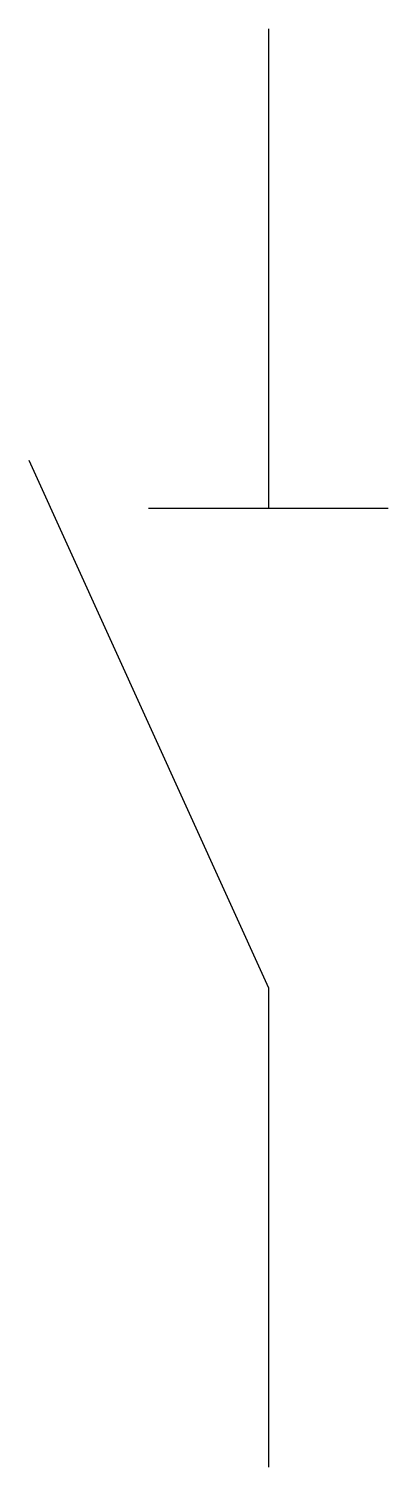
# Model space of a CAD drawing. Header units: millimetres. Extents: x -2.5 to 1.2, y -15 to 0.
import ezdxf
from ezdxf.enums import TextEntityAlignment as Align

# ---------------------------------------------------------------- set-up
doc = ezdxf.new("R2010")
doc.units = ezdxf.units.MM
doc.layers.get('0').update_dxf_attribs({"linetype": 'CONTINUOUS'})
doc.styles.add('ARIAL', font='arial.ttf')

# ---------------------------------------------------------------- blocks, each defined once
blk = doc.blocks.new('291_E_MV_SLD_IEC60617_disconnector')
at = {"true_color": 0x0000ff}
for p, q in [((0, 0), (0, -5)), ((-2.5, -4.5), (0, -10)), ((-1.25, -5), (1.25, -5)), ((0, -10), (0, -15))]:
    blk.add_line(p, q, dxfattribs=at)
at = {"true_color": 0x0000ff, "style": 'ARIAL'}
blk.add_attdef('TAG', text='', height=2.5, dxfattribs=at).set_placement((-4.5, -2.2), align=Align.RIGHT)
at = {"color": 7, "style": 'ARIAL'}
for tag, p in [('RATED_CURRENT', (-4.5, -9)), ('VOLTAGE', (-4.5, -12)), ('MANUFACTURER', (-4.5, -15))]:
    blk.add_attdef(tag, text='', height=1.7, dxfattribs=at).set_placement(p, align=Align.RIGHT)

msp = doc.modelspace()

# ---------------------------------------------------------------- block references
msp.add_blockref('291_E_MV_SLD_IEC60617_disconnector', (0, 0))

doc.saveas('drawing.dxf')
